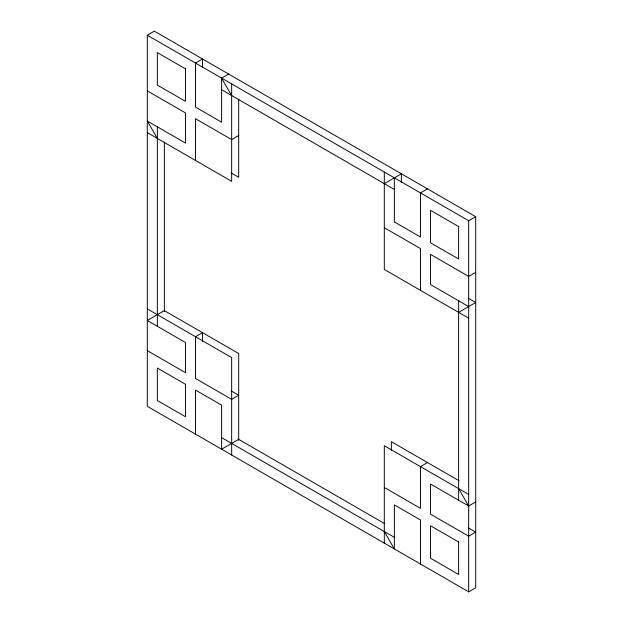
<?xml version="1.0" encoding="UTF-8"?>
<svg xmlns="http://www.w3.org/2000/svg" width="623" height="623" viewBox="0 0 623 623"><rect width="100%" height="100%" fill="white"/><g stroke="black" fill="none" stroke-linecap="round" stroke-linejoin="round"><path stroke-width="0.93" d="M147.293 35.207L154.325 31.15L475.707 216.695L475.707 587.793L468.675 591.85L147.293 406.305L147.293 35.207L468.675 220.752L475.707 216.695M202.53 67.603L202.53 58.983L195.505 63.04L195.505 107.109L221.617 122.186L221.617 78.116L228.649 74.059M238.687 135.518L231.655 139.575L195.505 118.705L195.505 160.454M164.371 310.628L147.293 320.487L185.459 342.525L185.459 372.671L147.293 350.64M384.313 183.645L401.383 173.786L401.383 182.484M427.495 188.862L420.47 192.92L420.47 236.989L394.351 221.913L394.351 177.843M475.707 272.36L468.675 276.417L430.509 254.386L430.509 284.54L468.675 306.571M238.687 439.355L221.617 449.214L221.617 405.145L195.505 390.068L195.505 434.138M458.629 312.372L475.707 302.513L468.169 298.16M427.495 462.546L420.47 466.604L420.47 508.352L384.313 487.482M468.239 527.813L475.707 532.128L468.675 536.185L430.509 514.154L430.509 484.001L468.675 506.032L475.707 501.974M221.617 89.712L394.351 189.447M147.293 90.872L185.459 112.903L185.459 143.056L147.293 121.026L157.339 138.423M384.313 227.714L420.47 248.585L420.47 290.334M231.172 172.929L238.687 177.267L238.687 99.119M147.293 132.621L231.655 181.324L231.655 83.918M468.675 318.166L384.313 269.463L384.313 172.049M164.347 310.62L238.687 353.537L238.687 440.344M459.026 480.746L391.345 441.676L391.345 450.351M147.293 308.891L231.655 357.594L231.655 455.008M468.675 494.436L384.313 445.733L384.313 543.147M231.117 390.917L238.687 395.286L231.655 399.343L195.505 378.473L195.505 336.724L202.53 332.666L202.53 341.404M237.916 438.911L384.632 523.616M221.617 437.619L394.351 537.345M221.617 78.116L231.655 95.514M458.629 488.642L468.675 506.032M384.313 531.551L394.351 548.941L394.351 504.871L420.47 519.948L420.47 564.017M468.675 220.752L468.675 591.85M458.629 300.769L458.629 500.238M164.371 142.106L164.371 311.523M157.339 126.819L157.339 326.288M185.459 68.842L157.339 52.605L157.339 85.078L185.459 101.308L185.459 68.842M458.629 226.554L430.509 210.317L430.509 242.791L458.629 259.02L458.629 226.554M185.459 384.274L157.339 368.037L157.339 400.503L185.459 416.74L185.459 384.274M458.629 541.987L430.509 525.75L430.509 558.224L458.629 574.453L458.629 541.987"/></g></svg>
